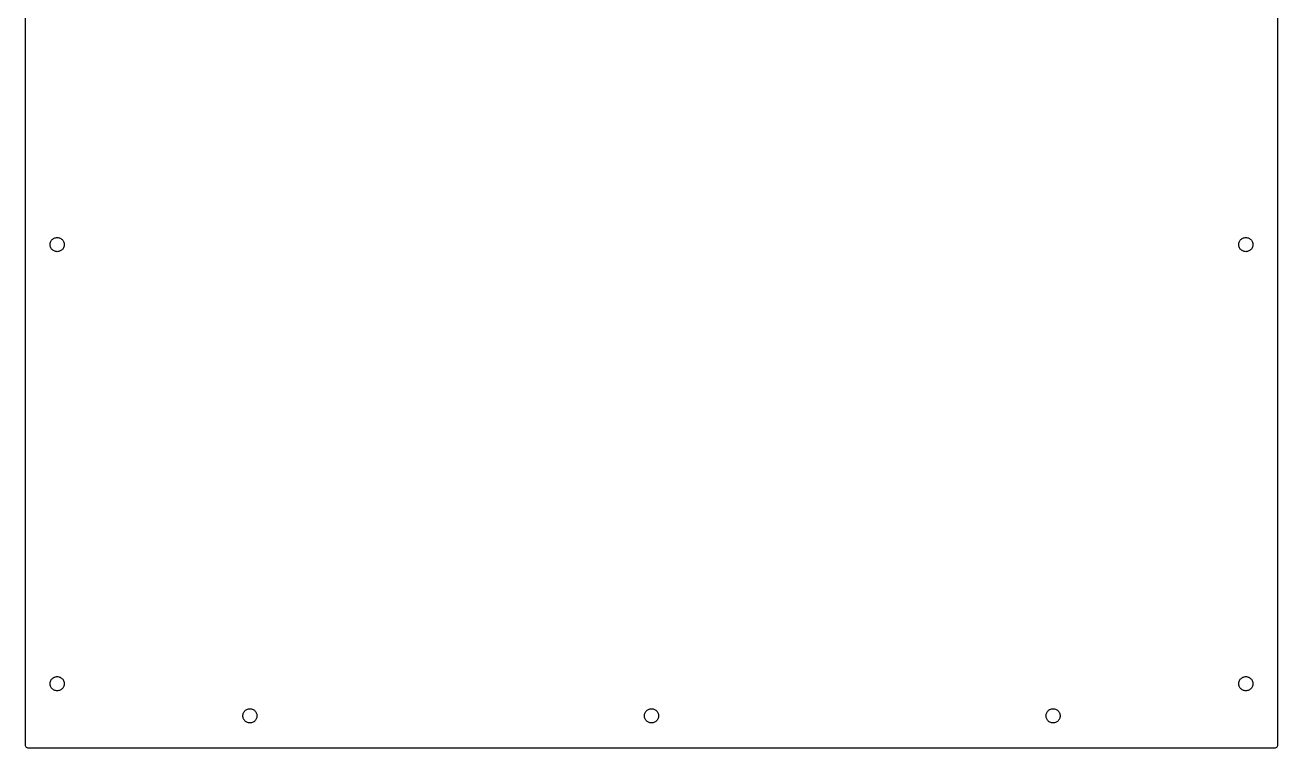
# Model space of a CAD drawing. Header units: metres. Extents: x -195 to 195, y -225 to 225.
# Drawn here: x -195 to 195, y -225 to 0 of the extents above; entities that cross this region are included whole.
import ezdxf

# ---------------------------------------------------------------- set-up
doc = ezdxf.new("R2010")
doc.units = ezdxf.units.M

msp = doc.modelspace()

# ---------------------------------------------------------------- linework, layer by layer
for p, q in [((-195, 224), (-195, -224)), ((195, -224), (195, 224)), ((-185.955, -66.3512), (-185.727, -66.2568)), ((-185.727, -66.2568), (-185.49, -66.1885)), ((-185.49, -66.1885), (-185.246, -66.1472)), ((-185.246, -66.1472), (-185, -66.1333)), ((-185, -66.1333), (-184.754, -66.1472)), ((-184.754, -66.1472), (-184.51, -66.1885)), ((-184.51, -66.1885), (-184.273, -66.2568)), ((-184.273, -66.2568), (-184.045, -66.3512)), ((184.045, -66.3512), (184.273, -66.2568)), ((184.273, -66.2568), (184.51, -66.1885)), ((184.51, -66.1885), (184.754, -66.1472)), ((184.754, -66.1472), (185, -66.1333)), ((185, -66.1333), (185.246, -66.1472)), ((185.246, -66.1472), (185.49, -66.1885)), ((185.49, -66.1885), (185.727, -66.2568)), ((185.727, -66.2568), (185.955, -66.3512)), ((-187.2, -68.3333), (-187.186, -68.087)), ((-187.186, -68.5797), (-187.2, -68.3333)), ((-187.186, -68.087), (-187.145, -67.8438)), ((-187.145, -68.8229), (-187.186, -68.5797)), ((-187.145, -67.8438), (-187.077, -67.6067)), ((-187.077, -69.0599), (-187.145, -68.8229)), ((-187.077, -67.6067), (-186.982, -67.3788)), ((-186.982, -69.2879), (-187.077, -69.0599)), ((-186.982, -67.3788), (-186.863, -67.1629)), ((-186.863, -69.5038), (-186.982, -69.2879)), ((-186.863, -67.1629), (-186.72, -66.9617)), ((-186.72, -69.705), (-186.863, -69.5038)), ((-186.72, -66.9617), (-186.556, -66.7777)), ((-186.556, -69.889), (-186.72, -69.705)), ((-186.556, -66.7777), (-186.372, -66.6133)), ((-186.372, -70.0534), (-186.556, -69.889)), ((-186.372, -66.6133), (-186.17, -66.4705)), ((-186.17, -70.1961), (-186.372, -70.0534)), ((-186.17, -66.4705), (-185.955, -66.3512)), ((-185.955, -70.3155), (-186.17, -70.1961)), ((-184.045, -66.3512), (-183.83, -66.4705)), ((-183.83, -70.1961), (-184.045, -70.3155)), ((-183.83, -66.4705), (-183.628, -66.6133)), ((-183.628, -70.0534), (-183.83, -70.1961)), ((-183.628, -66.6133), (-183.444, -66.7777)), ((-183.444, -69.889), (-183.628, -70.0534)), ((-183.444, -66.7777), (-183.28, -66.9617)), ((-183.28, -69.705), (-183.444, -69.889)), ((-183.28, -66.9617), (-183.137, -67.1629)), ((-183.137, -69.5038), (-183.28, -69.705)), ((-183.137, -67.1629), (-183.018, -67.3788)), ((-183.018, -69.2879), (-183.137, -69.5038)), ((-183.018, -67.3788), (-182.923, -67.6067)), ((-182.923, -69.0599), (-183.018, -69.2879)), ((-182.923, -67.6067), (-182.855, -67.8438)), ((-182.855, -68.8229), (-182.923, -69.0599)), ((-182.855, -67.8438), (-182.814, -68.087)), ((-182.814, -68.5797), (-182.855, -68.8229)), ((-182.814, -68.087), (-182.8, -68.3333)), ((-182.8, -68.3333), (-182.814, -68.5797)), ((182.8, -68.3333), (182.814, -68.087)), ((182.814, -68.5797), (182.8, -68.3333)), ((182.814, -68.087), (182.855, -67.8438)), ((182.855, -68.8229), (182.814, -68.5797)), ((182.855, -67.8438), (182.923, -67.6067)), ((182.923, -69.0599), (182.855, -68.8229)), ((182.923, -67.6067), (183.018, -67.3788)), ((183.018, -69.2879), (182.923, -69.0599)), ((183.018, -67.3788), (183.137, -67.1629)), ((183.137, -69.5038), (183.018, -69.2879)), ((183.137, -67.1629), (183.28, -66.9617)), ((183.28, -69.705), (183.137, -69.5038)), ((183.28, -66.9617), (183.444, -66.7777)), ((183.444, -69.889), (183.28, -69.705)), ((183.444, -66.7777), (183.628, -66.6133)), ((183.628, -70.0534), (183.444, -69.889)), ((183.628, -66.6133), (183.83, -66.4705)), ((183.83, -70.1961), (183.628, -70.0534)), ((183.83, -66.4705), (184.045, -66.3512)), ((184.045, -70.3155), (183.83, -70.1961)), ((185.955, -66.3512), (186.17, -66.4705)), ((186.17, -70.1961), (185.955, -70.3155)), ((186.17, -66.4705), (186.372, -66.6133)), ((186.372, -70.0534), (186.17, -70.1961)), ((186.372, -66.6133), (186.556, -66.7777)), ((186.556, -69.889), (186.372, -70.0534)), ((186.556, -66.7777), (186.72, -66.9617)), ((186.72, -69.705), (186.556, -69.889)), ((186.72, -66.9617), (186.863, -67.1629)), ((186.863, -69.5038), (186.72, -69.705)), ((186.863, -67.1629), (186.982, -67.3788)), ((186.982, -69.2879), (186.863, -69.5038)), ((186.982, -67.3788), (187.077, -67.6067)), ((187.077, -69.0599), (186.982, -69.2879)), ((187.077, -67.6067), (187.145, -67.8438)), ((187.145, -68.8229), (187.077, -69.0599)), ((187.145, -67.8438), (187.186, -68.087)), ((187.186, -68.5797), (187.145, -68.8229)), ((187.186, -68.087), (187.2, -68.3333)), ((187.2, -68.3333), (187.186, -68.5797)), ((-185.727, -70.4099), (-185.955, -70.3155)), ((-185.49, -70.4782), (-185.727, -70.4099)), ((-185.246, -70.5195), (-185.49, -70.4782)), ((-185, -70.5333), (-185.246, -70.5195)), ((-184.754, -70.5195), (-185, -70.5333)), ((-184.51, -70.4782), (-184.754, -70.5195)), ((-184.273, -70.4099), (-184.51, -70.4782)), ((-184.045, -70.3155), (-184.273, -70.4099)), ((184.273, -70.4099), (184.045, -70.3155)), ((184.51, -70.4782), (184.273, -70.4099)), ((184.754, -70.5195), (184.51, -70.4782)), ((185, -70.5333), (184.754, -70.5195)), ((185.246, -70.5195), (185, -70.5333)), ((185.49, -70.4782), (185.246, -70.5195)), ((185.727, -70.4099), (185.49, -70.4782)), ((185.955, -70.3155), (185.727, -70.4099)), ((-187.2, -205), (-187.186, -204.754)), ((-187.186, -205.246), (-187.2, -205)), ((-187.186, -204.754), (-187.145, -204.51)), ((-187.145, -205.49), (-187.186, -205.246)), ((-187.145, -204.51), (-187.077, -204.273)), ((-187.077, -205.727), (-187.145, -205.49)), ((-187.077, -204.273), (-186.982, -204.045)), ((-186.982, -205.955), (-187.077, -205.727)), ((-186.982, -204.045), (-186.863, -203.83)), ((-186.863, -206.17), (-186.982, -205.955)), ((-186.863, -203.83), (-186.72, -203.628)), ((-186.72, -206.372), (-186.863, -206.17)), ((-186.72, -203.628), (-186.556, -203.444)), ((-186.556, -206.556), (-186.72, -206.372)), ((-186.556, -203.444), (-186.372, -203.28)), ((-186.372, -206.72), (-186.556, -206.556)), ((-186.372, -203.28), (-186.17, -203.137)), ((-186.17, -203.137), (-185.955, -203.018)), ((-185.955, -203.018), (-185.727, -202.923)), ((-185.727, -202.923), (-185.49, -202.855)), ((-185.49, -202.855), (-185.246, -202.814)), ((-185.246, -202.814), (-185, -202.8)), ((-185, -202.8), (-184.754, -202.814)), ((-184.754, -202.814), (-184.51, -202.855)), ((-184.51, -202.855), (-184.273, -202.923)), ((-184.273, -202.923), (-184.045, -203.018)), ((-184.045, -203.018), (-183.83, -203.137)), ((-183.83, -203.137), (-183.628, -203.28)), ((-183.628, -203.28), (-183.444, -203.444)), ((-183.444, -206.556), (-183.628, -206.72)), ((-183.444, -203.444), (-183.28, -203.628)), ((-183.28, -206.372), (-183.444, -206.556)), ((-183.28, -203.628), (-183.137, -203.83)), ((-183.137, -206.17), (-183.28, -206.372)), ((-183.137, -203.83), (-183.018, -204.045)), ((-183.018, -205.955), (-183.137, -206.17)), ((-183.018, -204.045), (-182.923, -204.273)), ((-182.923, -205.727), (-183.018, -205.955)), ((-182.923, -204.273), (-182.855, -204.51)), ((-182.855, -205.49), (-182.923, -205.727)), ((-182.855, -204.51), (-182.814, -204.754)), ((-182.814, -205.246), (-182.855, -205.49)), ((-182.814, -204.754), (-182.8, -205)), ((-182.8, -205), (-182.814, -205.246)), ((182.8, -205), (182.814, -204.754)), ((182.814, -205.246), (182.8, -205)), ((182.814, -204.754), (182.855, -204.51)), ((182.855, -205.49), (182.814, -205.246)), ((182.855, -204.51), (182.923, -204.273)), ((182.923, -205.727), (182.855, -205.49)), ((182.923, -204.273), (183.018, -204.045)), ((183.018, -205.955), (182.923, -205.727)), ((183.018, -204.045), (183.137, -203.83)), ((183.137, -206.17), (183.018, -205.955)), ((183.137, -203.83), (183.28, -203.628)), ((183.28, -206.372), (183.137, -206.17)), ((183.28, -203.628), (183.444, -203.444)), ((183.444, -206.556), (183.28, -206.372)), ((183.444, -203.444), (183.628, -203.28)), ((183.628, -206.72), (183.444, -206.556)), ((183.628, -203.28), (183.83, -203.137)), ((183.83, -203.137), (184.045, -203.018)), ((184.045, -203.018), (184.273, -202.923)), ((184.273, -202.923), (184.51, -202.855)), ((184.51, -202.855), (184.754, -202.814)), ((184.754, -202.814), (185, -202.8)), ((185, -202.8), (185.246, -202.814)), ((185.246, -202.814), (185.49, -202.855)), ((185.49, -202.855), (185.727, -202.923)), ((185.727, -202.923), (185.955, -203.018)), ((185.955, -203.018), (186.17, -203.137)), ((186.17, -203.137), (186.372, -203.28)), ((186.372, -203.28), (186.556, -203.444)), ((186.556, -206.556), (186.372, -206.72)), ((186.556, -203.444), (186.72, -203.628)), ((186.72, -206.372), (186.556, -206.556)), ((186.72, -203.628), (186.863, -203.83)), ((186.863, -206.17), (186.72, -206.372)), ((186.863, -203.83), (186.982, -204.045)), ((186.982, -205.955), (186.863, -206.17)), ((186.982, -204.045), (187.077, -204.273)), ((187.077, -205.727), (186.982, -205.955)), ((187.077, -204.273), (187.145, -204.51)), ((187.145, -205.49), (187.077, -205.727)), ((187.145, -204.51), (187.186, -204.754)), ((187.186, -205.246), (187.145, -205.49)), ((187.186, -204.754), (187.2, -205)), ((187.2, -205), (187.186, -205.246)), ((-186.17, -206.863), (-186.372, -206.72)), ((-185.955, -206.982), (-186.17, -206.863)), ((-185.727, -207.077), (-185.955, -206.982)), ((-185.49, -207.145), (-185.727, -207.077)), ((-185.246, -207.186), (-185.49, -207.145)), ((-185, -207.2), (-185.246, -207.186)), ((-184.754, -207.186), (-185, -207.2)), ((-184.51, -207.145), (-184.754, -207.186)), ((-184.273, -207.077), (-184.51, -207.145)), ((-184.045, -206.982), (-184.273, -207.077)), ((-183.83, -206.863), (-184.045, -206.982)), ((-183.628, -206.72), (-183.83, -206.863)), ((183.83, -206.863), (183.628, -206.72)), ((184.045, -206.982), (183.83, -206.863)), ((184.273, -207.077), (184.045, -206.982)), ((184.51, -207.145), (184.273, -207.077)), ((184.754, -207.186), (184.51, -207.145)), ((185, -207.2), (184.754, -207.186)), ((185.246, -207.186), (185, -207.2)), ((185.49, -207.145), (185.246, -207.186)), ((185.727, -207.077), (185.49, -207.145)), ((185.955, -206.982), (185.727, -207.077)), ((186.17, -206.863), (185.955, -206.982)), ((186.372, -206.72), (186.17, -206.863)), ((-127.145, -214.51), (-127.077, -214.273)), ((-127.077, -214.273), (-126.982, -214.045)), ((-126.982, -214.045), (-126.863, -213.83)), ((-126.863, -213.83), (-126.72, -213.628)), ((-126.72, -213.628), (-126.556, -213.444)), ((-126.556, -213.444), (-126.372, -213.28)), ((-126.372, -213.28), (-126.17, -213.137)), ((-126.17, -213.137), (-125.955, -213.018)), ((-125.955, -213.018), (-125.727, -212.923)), ((-125.727, -212.923), (-125.49, -212.855)), ((-125.49, -212.855), (-125.246, -212.814)), ((-125.246, -212.814), (-125, -212.8)), ((-125, -212.8), (-124.754, -212.814)), ((-124.754, -212.814), (-124.51, -212.855)), ((-124.51, -212.855), (-124.273, -212.923)), ((-124.273, -212.923), (-124.045, -213.018)), ((-124.045, -213.018), (-123.83, -213.137)), ((-123.83, -213.137), (-123.628, -213.28)), ((-123.628, -213.28), (-123.444, -213.444)), ((-123.444, -213.444), (-123.28, -213.628)), ((-123.28, -213.628), (-123.137, -213.83)), ((-123.137, -213.83), (-123.018, -214.045)), ((-123.018, -214.045), (-122.923, -214.273)), ((-122.923, -214.273), (-122.855, -214.51)), ((-2.14484, -214.51), (-2.07654, -214.273)), ((-2.07654, -214.273), (-1.98212, -214.045)), ((-1.98212, -214.045), (-1.86279, -213.83)), ((-1.86279, -213.83), (-1.72002, -213.628)), ((-1.72002, -213.628), (-1.55563, -213.444)), ((-1.55563, -213.444), (-1.37167, -213.28)), ((-1.37167, -213.28), (-1.17046, -213.137)), ((-1.17046, -213.137), (-0.95454, -213.018)), ((-0.95454, -213.018), (-0.72661, -212.923)), ((-0.72661, -212.923), (-0.48953, -212.855)), ((-0.48953, -212.855), (-0.24631, -212.814)), ((-0.24631, -212.814), (0, -212.8)), ((0, -212.8), (0.24631, -212.814)), ((0.24631, -212.814), (0.48953, -212.855)), ((0.48953, -212.855), (0.72661, -212.923)), ((0.72661, -212.923), (0.95454, -213.018)), ((0.95454, -213.018), (1.17046, -213.137)), ((1.17046, -213.137), (1.37167, -213.28)), ((1.37167, -213.28), (1.55563, -213.444)), ((1.55563, -213.444), (1.72002, -213.628)), ((1.72002, -213.628), (1.86279, -213.83)), ((1.86279, -213.83), (1.98212, -214.045)), ((1.98212, -214.045), (2.07654, -214.273)), ((2.07654, -214.273), (2.14484, -214.51)), ((122.855, -214.51), (122.923, -214.273)), ((122.923, -214.273), (123.018, -214.045)), ((123.018, -214.045), (123.137, -213.83)), ((123.137, -213.83), (123.28, -213.628)), ((123.28, -213.628), (123.444, -213.444)), ((123.444, -213.444), (123.628, -213.28)), ((123.628, -213.28), (123.83, -213.137)), ((123.83, -213.137), (124.045, -213.018)), ((124.045, -213.018), (124.273, -212.923)), ((124.273, -212.923), (124.51, -212.855)), ((124.51, -212.855), (124.754, -212.814)), ((124.754, -212.814), (125, -212.8)), ((125, -212.8), (125.246, -212.814)), ((125.246, -212.814), (125.49, -212.855)), ((125.49, -212.855), (125.727, -212.923)), ((125.727, -212.923), (125.955, -213.018)), ((125.955, -213.018), (126.17, -213.137)), ((126.17, -213.137), (126.372, -213.28)), ((126.372, -213.28), (126.556, -213.444)), ((126.556, -213.444), (126.72, -213.628)), ((126.72, -213.628), (126.863, -213.83)), ((126.863, -213.83), (126.982, -214.045)), ((126.982, -214.045), (127.077, -214.273)), ((127.077, -214.273), (127.145, -214.51)), ((-127.2, -215), (-127.186, -214.754)), ((-127.186, -215.246), (-127.2, -215)), ((-127.186, -214.754), (-127.145, -214.51)), ((-127.145, -215.49), (-127.186, -215.246)), ((-127.077, -215.727), (-127.145, -215.49)), ((-126.982, -215.955), (-127.077, -215.727)), ((-126.863, -216.17), (-126.982, -215.955)), ((-126.72, -216.372), (-126.863, -216.17)), ((-126.556, -216.556), (-126.72, -216.372)), ((-126.372, -216.72), (-126.556, -216.556)), ((-126.17, -216.863), (-126.372, -216.72)), ((-125.955, -216.982), (-126.17, -216.863)), ((-125.727, -217.077), (-125.955, -216.982)), ((-125.49, -217.145), (-125.727, -217.077)), ((-125.246, -217.186), (-125.49, -217.145)), ((-125, -217.2), (-125.246, -217.186)), ((-124.754, -217.186), (-125, -217.2)), ((-124.51, -217.145), (-124.754, -217.186)), ((-124.273, -217.077), (-124.51, -217.145)), ((-124.045, -216.982), (-124.273, -217.077)), ((-123.83, -216.863), (-124.045, -216.982)), ((-123.628, -216.72), (-123.83, -216.863)), ((-123.444, -216.556), (-123.628, -216.72)), ((-123.28, -216.372), (-123.444, -216.556)), ((-123.137, -216.17), (-123.28, -216.372)), ((-123.018, -215.955), (-123.137, -216.17)), ((-122.923, -215.727), (-123.018, -215.955)), ((-122.855, -215.49), (-122.923, -215.727)), ((-122.855, -214.51), (-122.814, -214.754)), ((-122.814, -215.246), (-122.855, -215.49)), ((-122.814, -214.754), (-122.8, -215)), ((-122.8, -215), (-122.814, -215.246)), ((-2.2, -215), (-2.18616, -214.754)), ((-2.18616, -215.246), (-2.2, -215)), ((-2.18616, -214.754), (-2.14484, -214.51)), ((-2.14484, -215.49), (-2.18616, -215.246)), ((-2.07654, -215.727), (-2.14484, -215.49)), ((-1.98212, -215.955), (-2.07654, -215.727)), ((-1.86279, -216.17), (-1.98212, -215.955)), ((-1.72002, -216.372), (-1.86279, -216.17)), ((-1.55563, -216.556), (-1.72002, -216.372)), ((-1.37167, -216.72), (-1.55563, -216.556)), ((-1.17046, -216.863), (-1.37167, -216.72)), ((-0.95454, -216.982), (-1.17046, -216.863)), ((-0.72661, -217.077), (-0.95454, -216.982)), ((-0.48953, -217.145), (-0.72661, -217.077)), ((-0.24631, -217.186), (-0.48953, -217.145)), ((0, -217.2), (-0.24631, -217.186)), ((0.24631, -217.186), (0, -217.2)), ((0.48953, -217.145), (0.24631, -217.186)), ((0.72661, -217.077), (0.48953, -217.145)), ((0.95454, -216.982), (0.72661, -217.077)), ((1.17046, -216.863), (0.95454, -216.982)), ((1.37167, -216.72), (1.17046, -216.863)), ((1.55563, -216.556), (1.37167, -216.72)), ((1.72002, -216.372), (1.55563, -216.556)), ((1.86279, -216.17), (1.72002, -216.372)), ((1.98212, -215.955), (1.86279, -216.17)), ((2.07654, -215.727), (1.98212, -215.955)), ((2.14484, -215.49), (2.07654, -215.727)), ((2.14484, -214.51), (2.18616, -214.754)), ((2.18616, -215.246), (2.14484, -215.49)), ((2.18616, -214.754), (2.2, -215)), ((2.2, -215), (2.18616, -215.246)), ((122.8, -215), (122.814, -214.754)), ((122.814, -215.246), (122.8, -215)), ((122.814, -214.754), (122.855, -214.51)), ((122.855, -215.49), (122.814, -215.246)), ((122.923, -215.727), (122.855, -215.49)), ((123.018, -215.955), (122.923, -215.727)), ((123.137, -216.17), (123.018, -215.955)), ((123.28, -216.372), (123.137, -216.17)), ((123.444, -216.556), (123.28, -216.372)), ((123.628, -216.72), (123.444, -216.556)), ((123.83, -216.863), (123.628, -216.72)), ((124.045, -216.982), (123.83, -216.863)), ((124.273, -217.077), (124.045, -216.982)), ((124.51, -217.145), (124.273, -217.077)), ((124.754, -217.186), (124.51, -217.145)), ((125, -217.2), (124.754, -217.186)), ((125.246, -217.186), (125, -217.2)), ((125.49, -217.145), (125.246, -217.186)), ((125.727, -217.077), (125.49, -217.145)), ((125.955, -216.982), (125.727, -217.077)), ((126.17, -216.863), (125.955, -216.982)), ((126.372, -216.72), (126.17, -216.863)), ((126.556, -216.556), (126.372, -216.72)), ((126.72, -216.372), (126.556, -216.556)), ((126.863, -216.17), (126.72, -216.372)), ((126.982, -215.955), (126.863, -216.17)), ((127.077, -215.727), (126.982, -215.955)), ((127.145, -215.49), (127.077, -215.727)), ((127.145, -214.51), (127.186, -214.754)), ((127.186, -215.246), (127.145, -215.49)), ((127.186, -214.754), (127.2, -215)), ((127.2, -215), (127.186, -215.246)), ((-195, -224), (-194.975, -224.223)), ((-194.975, -224.223), (-194.901, -224.434)), ((-194.901, -224.434), (-194.782, -224.623)), ((-194.782, -224.623), (-194.623, -224.782)), ((-194.623, -224.782), (-194.434, -224.901)), ((-194.434, -224.901), (-194.223, -224.975)), ((-194.223, -224.975), (-194, -225)), ((-194, -225), (194, -225)), ((194, -225), (194.223, -224.975)), ((194.223, -224.975), (194.434, -224.901)), ((194.434, -224.901), (194.623, -224.782)), ((194.623, -224.782), (194.782, -224.623)), ((194.782, -224.623), (194.901, -224.434)), ((194.901, -224.434), (194.975, -224.223)), ((194.975, -224.223), (195, -224))]:
    msp.add_line(p, q)

doc.saveas('drawing.dxf')
